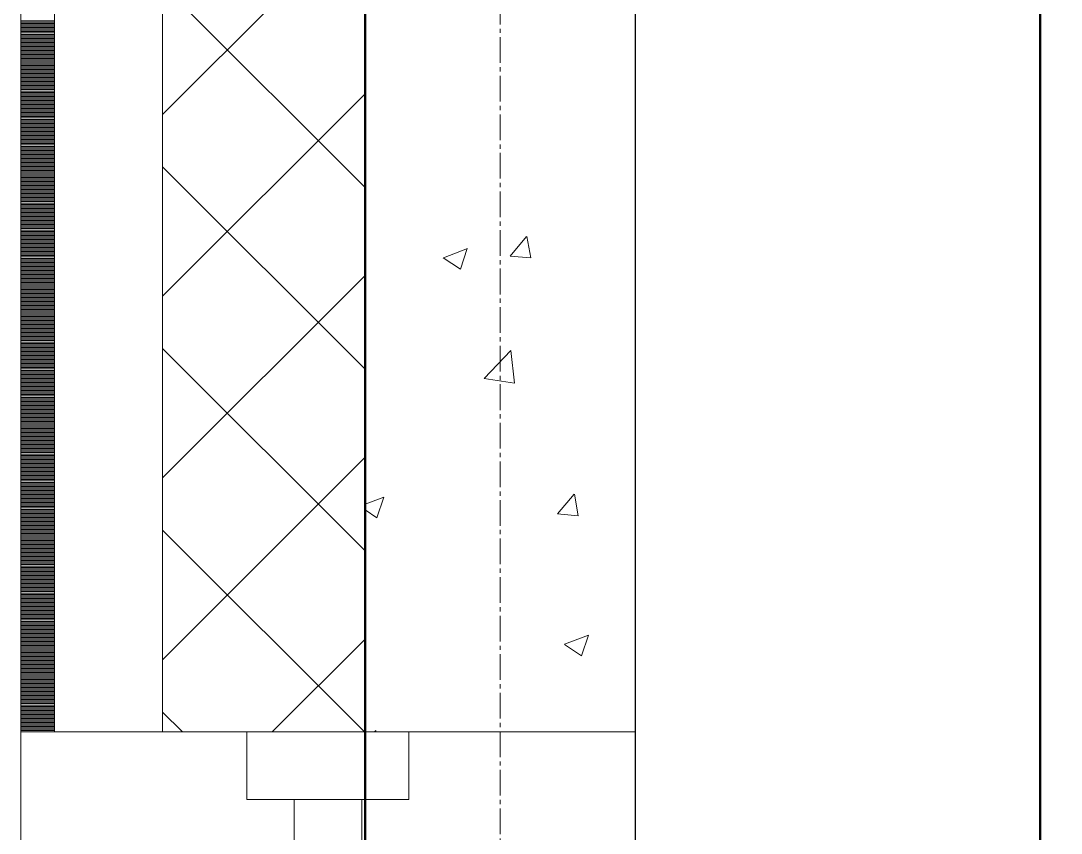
# Model space of a CAD drawing. Header units: millimetres. Extents: x -231292 to 573618, y -153144 to 564035.
# Drawn here: x 8528 to 9299, y -87020 to -86418 of the extents above; entities that cross this region are included whole.
import ezdxf

# ---------------------------------------------------------------- set-up
doc = ezdxf.new("R2010")
doc.units = ezdxf.units.MM
doc.linetypes.add('CENTER2', pattern=[28.575, 19.05, -3.175, 3.175, -3.175])
doc.layers.get('0').update_dxf_attribs({"color": 250})
for name, color, linetype, lineweight in [('A-Wall_Материал_Газоблок_Контур', 250, 'Continuous', 0), ('АР_Окна', 250, 'Continuous', 5), ('АР_Стены ПЕНОблок', 250, 'Continuous', 20), ('АР_Тонкая', 250, 'Continuous', 5), ('АР_Утеплитель', 250, 'Continuous', 0), ('АР_Штриховка', 250, 'Continuous', 0), ('РД_Оси_100', 250, 'Continuous', 0)]:
    doc.layers.add(name, color=color, linetype=linetype, lineweight=lineweight)
doc.layers.add('КР_Балки-0.5', color=60, linetype='Continuous', lineweight=50, plot=False)

# ---------------------------------------------------------------- blocks, each defined once
blk = doc.blocks.new('оси_рен')
at = {"layer": 'РД_Оси_100', "color": 251, "linetype": 'CENTER2', "true_color": 0x636466}
blk.add_line((1195652.916, 135558.25), (1195652.916, 223268.25), dxfattribs=at)

msp = doc.modelspace()

# ---------------------------------------------------------------- linework, layer by layer
at = {"lineweight": -3}
msp.add_lwpolyline([(21283.458, -80265.283), (8983.458, -80265.283), (8983.458, -98050.283), (21283.458, -98050.283)], close=True, dxfattribs=at)
at = {"layer": 'A-Wall_Материал_Газоблок_Контур', "color": 18, "linetype": 'Continuous', "lineweight": 0, "true_color": 0x000000}
for p, q in [((8528.458, -86945.283), (8528.458, -88445.283)), ((8983.458, -88445.283), (8983.458, -86945.283))]:
    msp.add_line(p, q, dxfattribs=at)
at = {"layer": 'АР_Окна', "color": 18, "linetype": 'Continuous', "lineweight": 5, "true_color": 0x000000}
for p, q in [((8528.458, -86945.283), (8528.458, -88445.283)), ((8983.458, -86945.283), (8983.458, -88445.283))]:
    msp.add_line(p, q, dxfattribs=at)
for points in [[(8815.958, -86995.283), (8815.958, -86945.283), (8695.958, -86945.283), (8695.958, -86995.283)], [(8730.958, -86995.283), (8780.958, -86995.283), (8780.958, -88395.283), (8730.958, -88395.283)]]:
    msp.add_lwpolyline(points, close=True, dxfattribs=at)
at = {"layer": 'АР_Стены ПЕНОблок', "color": 18, "linetype": 'Continuous', "lineweight": 20, "true_color": 0x000000}
for p, q in [((8783.458, -85745.283), (8783.458, -86945.283)), ((8983.458, -86945.283), (8983.458, -85745.283)), ((8783.458, -86945.283), (8983.458, -86945.283))]:
    msp.add_line(p, q, dxfattribs=at)
at = {"layer": 'АР_Тонкая', "color": 18, "linetype": 'Continuous', "lineweight": 5, "true_color": 0x000000}
for p, q in [((8528.458, -85745.283), (8528.458, -86945.283)), ((8553.458, -85745.283), (8553.458, -86945.283)), ((8553.458, -86945.283), (8553.458, -85745.283)), ((8633.458, -86945.283), (8633.458, -85745.283)), ((8528.458, -86945.283), (8553.458, -86945.283)), ((8553.458, -86945.283), (8633.458, -86945.283))]:
    msp.add_line(p, q, dxfattribs=at)
at = {"layer": 'АР_Утеплитель', "color": 18, "linetype": 'Continuous', "lineweight": 0, "true_color": 0x000000}
for p, q in [((8633.458, -85745.283), (8633.458, -86945.283)), ((8783.458, -86945.283), (8783.458, -85745.283)), ((8633.458, -86945.283), (8783.458, -86945.283))]:
    msp.add_line(p, q, dxfattribs=at)
at = {"layer": 'АР_Штриховка', "color": 18, "linetype": 'Continuous', "lineweight": 0, "true_color": 0x000000}
for p, q in [((8633.458, -86487.612), (8783.458, -86337.612)), ((8783.458, -86541.724), (8633.458, -86391.724)), ((8528.458, -86418.283), (8553.458, -86418.283)), ((8528.458, -86419.283), (8553.458, -86419.283)), ((8528.458, -86420.283), (8553.458, -86420.283)), ((8528.458, -86421.283), (8553.458, -86421.283)), ((8528.458, -86422.283), (8553.458, -86422.283)), ((8528.458, -86423.283), (8553.458, -86423.283)), ((8528.458, -86424.283), (8553.458, -86424.283)), ((8528.458, -86425.283), (8553.458, -86425.283)), ((8528.458, -86426.283), (8553.458, -86426.283)), ((8528.458, -86427.283), (8553.458, -86427.283)), ((8528.458, -86428.283), (8553.458, -86428.283)), ((8528.458, -86429.283), (8553.458, -86429.283)), ((8528.458, -86430.283), (8553.458, -86430.283)), ((8528.458, -86431.283), (8553.458, -86431.283)), ((8528.458, -86432.283), (8553.458, -86432.283)), ((8528.458, -86433.283), (8553.458, -86433.283)), ((8528.458, -86434.283), (8553.458, -86434.283)), ((8528.458, -86435.283), (8553.458, -86435.283)), ((8528.458, -86436.283), (8553.458, -86436.283)), ((8528.458, -86437.283), (8553.458, -86437.283)), ((8528.458, -86438.283), (8553.458, -86438.283)), ((8528.458, -86439.283), (8553.458, -86439.283)), ((8528.458, -86440.283), (8553.458, -86440.283)), ((8528.458, -86441.283), (8553.458, -86441.283)), ((8528.458, -86442.283), (8553.458, -86442.283)), ((8528.458, -86443.283), (8553.458, -86443.283)), ((8528.458, -86444.283), (8553.458, -86444.283)), ((8528.458, -86445.283), (8553.458, -86445.283)), ((8528.458, -86446.283), (8553.458, -86446.283)), ((8528.458, -86447.283), (8553.458, -86447.283)), ((8528.458, -86448.283), (8553.458, -86448.283)), ((8528.458, -86449.283), (8553.458, -86449.283)), ((8528.458, -86450.283), (8553.458, -86450.283)), ((8528.458, -86451.283), (8553.458, -86451.283)), ((8528.458, -86452.283), (8553.458, -86452.283)), ((8528.458, -86453.283), (8553.458, -86453.283)), ((8528.458, -86454.283), (8553.458, -86454.283)), ((8528.458, -86455.283), (8553.458, -86455.283)), ((8528.458, -86456.283), (8553.458, -86456.283)), ((8528.458, -86457.283), (8553.458, -86457.283)), ((8528.458, -86458.283), (8553.458, -86458.283)), ((8528.458, -86459.283), (8553.458, -86459.283)), ((8528.458, -86460.283), (8553.458, -86460.283)), ((8528.458, -86461.283), (8553.458, -86461.283)), ((8528.458, -86462.283), (8553.458, -86462.283)), ((8528.458, -86463.283), (8553.458, -86463.283)), ((8528.458, -86464.283), (8553.458, -86464.283)), ((8528.458, -86465.283), (8553.458, -86465.283)), ((8528.458, -86466.283), (8553.458, -86466.283)), ((8528.458, -86467.283), (8553.458, -86467.283)), ((8528.458, -86468.283), (8553.458, -86468.283)), ((8528.458, -86469.283), (8553.458, -86469.283)), ((8528.458, -86470.283), (8553.458, -86470.283)), ((8528.458, -86471.283), (8553.458, -86471.283)), ((8528.458, -86472.283), (8553.458, -86472.283)), ((8528.458, -86473.283), (8553.458, -86473.283)), ((8528.458, -86474.283), (8553.458, -86474.283)), ((8528.458, -86475.283), (8553.458, -86475.283)), ((8633.458, -86622.316), (8783.458, -86472.316)), ((8528.458, -86476.283), (8553.458, -86476.283)), ((8528.458, -86477.283), (8553.458, -86477.283)), ((8528.458, -86478.283), (8553.458, -86478.283)), ((8528.458, -86479.283), (8553.458, -86479.283)), ((8528.458, -86480.283), (8553.458, -86480.283)), ((8528.458, -86481.283), (8553.458, -86481.283)), ((8528.458, -86482.283), (8553.458, -86482.283)), ((8528.458, -86483.283), (8553.458, -86483.283)), ((8528.458, -86484.283), (8553.458, -86484.283)), ((8528.458, -86485.283), (8553.458, -86485.283)), ((8528.458, -86486.283), (8553.458, -86486.283)), ((8528.458, -86487.283), (8553.458, -86487.283)), ((8528.458, -86488.283), (8553.458, -86488.283)), ((8528.458, -86489.283), (8553.458, -86489.283)), ((8528.458, -86490.283), (8553.458, -86490.283)), ((8528.458, -86491.283), (8553.458, -86491.283)), ((8528.458, -86492.283), (8553.458, -86492.283)), ((8528.458, -86493.283), (8553.458, -86493.283)), ((8528.458, -86494.283), (8553.458, -86494.283)), ((8528.458, -86495.283), (8553.458, -86495.283)), ((8528.458, -86496.283), (8553.458, -86496.283)), ((8528.458, -86497.283), (8553.458, -86497.283)), ((8528.458, -86498.283), (8553.458, -86498.283)), ((8528.458, -86499.283), (8553.458, -86499.283)), ((8528.458, -86500.283), (8553.458, -86500.283)), ((8528.458, -86501.283), (8553.458, -86501.283)), ((8528.458, -86502.283), (8553.458, -86502.283)), ((8528.458, -86503.283), (8553.458, -86503.283)), ((8528.458, -86504.283), (8553.458, -86504.283)), ((8528.458, -86505.283), (8553.458, -86505.283)), ((8528.458, -86506.283), (8553.458, -86506.283)), ((8528.458, -86507.283), (8553.458, -86507.283)), ((8528.458, -86508.283), (8553.458, -86508.283)), ((8528.458, -86509.283), (8553.458, -86509.283)), ((8528.458, -86510.283), (8553.458, -86510.283)), ((8528.458, -86511.283), (8553.458, -86511.283)), ((8528.458, -86512.283), (8553.458, -86512.283)), ((8528.458, -86513.283), (8553.458, -86513.283)), ((8528.458, -86514.283), (8553.458, -86514.283)), ((8528.458, -86515.283), (8553.458, -86515.283)), ((8528.458, -86516.283), (8553.458, -86516.283)), ((8528.458, -86517.283), (8553.458, -86517.283)), ((8528.458, -86518.283), (8553.458, -86518.283)), ((8528.458, -86519.283), (8553.458, -86519.283)), ((8528.458, -86520.283), (8553.458, -86520.283)), ((8528.458, -86521.283), (8553.458, -86521.283)), ((8528.458, -86522.283), (8553.458, -86522.283)), ((8528.458, -86523.283), (8553.458, -86523.283)), ((8528.458, -86524.283), (8553.458, -86524.283)), ((8528.458, -86525.283), (8553.458, -86525.283)), ((8528.458, -86526.283), (8553.458, -86526.283)), ((8528.458, -86527.283), (8553.458, -86527.283)), ((8528.458, -86528.283), (8553.458, -86528.283)), ((8528.458, -86529.283), (8553.458, -86529.283)), ((8783.458, -86676.428), (8633.458, -86526.428)), ((8528.458, -86530.283), (8553.458, -86530.283)), ((8528.458, -86531.283), (8553.458, -86531.283)), ((8528.458, -86532.283), (8553.458, -86532.283)), ((8528.458, -86533.283), (8553.458, -86533.283)), ((8528.458, -86534.283), (8553.458, -86534.283)), ((8528.458, -86535.283), (8553.458, -86535.283)), ((8528.458, -86536.283), (8553.458, -86536.283)), ((8528.458, -86537.283), (8553.458, -86537.283)), ((8528.458, -86538.283), (8553.458, -86538.283)), ((8528.458, -86539.283), (8553.458, -86539.283)), ((8528.458, -86540.283), (8553.458, -86540.283)), ((8528.458, -86541.283), (8553.458, -86541.283)), ((8528.458, -86542.283), (8553.458, -86542.283)), ((8528.458, -86543.283), (8553.458, -86543.283)), ((8528.458, -86544.283), (8553.458, -86544.283)), ((8528.458, -86545.283), (8553.458, -86545.283)), ((8528.458, -86546.283), (8553.458, -86546.283)), ((8528.458, -86547.283), (8553.458, -86547.283)), ((8528.458, -86548.283), (8553.458, -86548.283)), ((8528.458, -86549.283), (8553.458, -86549.283)), ((8528.458, -86550.283), (8553.458, -86550.283)), ((8528.458, -86551.283), (8553.458, -86551.283)), ((8528.458, -86552.283), (8553.458, -86552.283)), ((8528.458, -86553.283), (8553.458, -86553.283)), ((8528.458, -86554.283), (8553.458, -86554.283)), ((8528.458, -86555.283), (8553.458, -86555.283)), ((8528.458, -86556.283), (8553.458, -86556.283)), ((8528.458, -86557.283), (8553.458, -86557.283)), ((8528.458, -86558.283), (8553.458, -86558.283)), ((8528.458, -86559.283), (8553.458, -86559.283)), ((8528.458, -86560.283), (8553.458, -86560.283)), ((8528.458, -86561.283), (8553.458, -86561.283)), ((8528.458, -86562.283), (8553.458, -86562.283)), ((8528.458, -86563.283), (8553.458, -86563.283)), ((8528.458, -86564.283), (8553.458, -86564.283)), ((8528.458, -86565.283), (8553.458, -86565.283)), ((8528.458, -86566.283), (8553.458, -86566.283)), ((8528.458, -86567.283), (8553.458, -86567.283)), ((8528.458, -86568.283), (8553.458, -86568.283)), ((8528.458, -86569.283), (8553.458, -86569.283)), ((8528.458, -86570.283), (8553.458, -86570.283)), ((8528.458, -86571.283), (8553.458, -86571.283)), ((8528.458, -86572.283), (8553.458, -86572.283)), ((8528.458, -86573.283), (8553.458, -86573.283)), ((8528.458, -86574.283), (8553.458, -86574.283)), ((8528.458, -86575.283), (8553.458, -86575.283)), ((8528.458, -86576.283), (8553.458, -86576.283)), ((8528.458, -86577.283), (8553.458, -86577.283)), ((8528.458, -86578.283), (8553.458, -86578.283)), ((8528.458, -86579.283), (8553.458, -86579.283)), ((8528.458, -86580.283), (8553.458, -86580.283)), ((8528.458, -86581.283), (8553.458, -86581.283)), ((8528.458, -86582.283), (8553.458, -86582.283)), ((8528.458, -86583.283), (8553.458, -86583.283)), ((8890.763, -86592.623), (8903.008, -86578.03)), ((8906.126, -86593.918), (8903.189, -86577.997)), ((8528.458, -86584.283), (8553.458, -86584.283)), ((8528.458, -86585.283), (8553.458, -86585.283)), ((8528.458, -86586.283), (8553.458, -86586.283)), ((8528.458, -86587.283), (8553.458, -86587.283)), ((8528.458, -86588.283), (8553.458, -86588.283)), ((8528.458, -86589.283), (8553.458, -86589.283)), ((8528.458, -86590.283), (8553.458, -86590.283)), ((8528.458, -86591.283), (8553.458, -86591.283)), ((8841.388, -86593.833), (8859.173, -86587.006)), ((8854.007, -86602.407), (8859.158, -86587.058)), ((8528.458, -86592.283), (8553.458, -86592.283)), ((8528.458, -86593.283), (8553.458, -86593.283)), ((8528.458, -86594.283), (8553.458, -86594.283)), ((8528.458, -86595.283), (8553.458, -86595.283)), ((8528.458, -86596.283), (8553.458, -86596.283)), ((8528.458, -86597.283), (8553.458, -86597.283)), ((8528.458, -86598.283), (8553.458, -86598.283)), ((8528.458, -86599.283), (8553.458, -86599.283)), ((8841.366, -86593.882), (8854, -86602.404)), ((8890.763, -86592.623), (8905.945, -86593.952)), ((8528.458, -86600.283), (8553.458, -86600.283)), ((8528.458, -86601.283), (8553.458, -86601.283)), ((8528.458, -86602.283), (8553.458, -86602.283)), ((8528.458, -86603.283), (8553.458, -86603.283)), ((8528.458, -86604.283), (8553.458, -86604.283)), ((8528.458, -86605.283), (8553.458, -86605.283)), ((8528.458, -86606.283), (8553.458, -86606.283)), ((8633.458, -86757.02), (8783.458, -86607.02)), ((8528.458, -86607.283), (8553.458, -86607.283)), ((8528.458, -86608.283), (8553.458, -86608.283)), ((8528.458, -86609.283), (8553.458, -86609.283)), ((8528.458, -86610.283), (8553.458, -86610.283)), ((8528.458, -86611.283), (8553.458, -86611.283)), ((8528.458, -86612.283), (8553.458, -86612.283)), ((8528.458, -86613.283), (8553.458, -86613.283)), ((8528.458, -86614.283), (8553.458, -86614.283)), ((8528.458, -86615.283), (8553.458, -86615.283)), ((8528.458, -86616.283), (8553.458, -86616.283)), ((8528.458, -86617.283), (8553.458, -86617.283)), ((8528.458, -86618.283), (8553.458, -86618.283)), ((8528.458, -86619.283), (8553.458, -86619.283)), ((8528.458, -86620.283), (8553.458, -86620.283)), ((8528.458, -86621.283), (8553.458, -86621.283)), ((8528.458, -86622.283), (8553.458, -86622.283)), ((8528.458, -86623.283), (8553.458, -86623.283)), ((8528.458, -86624.283), (8553.458, -86624.283)), ((8528.458, -86625.283), (8553.458, -86625.283)), ((8528.458, -86626.283), (8553.458, -86626.283)), ((8528.458, -86627.283), (8553.458, -86627.283)), ((8528.458, -86628.283), (8553.458, -86628.283)), ((8528.458, -86629.283), (8553.458, -86629.283)), ((8528.458, -86630.283), (8553.458, -86630.283)), ((8528.458, -86631.283), (8553.458, -86631.283)), ((8528.458, -86632.283), (8553.458, -86632.283)), ((8528.458, -86633.283), (8553.458, -86633.283)), ((8528.458, -86634.283), (8553.458, -86634.283)), ((8528.458, -86635.283), (8553.458, -86635.283)), ((8528.458, -86636.283), (8553.458, -86636.283)), ((8528.458, -86637.283), (8553.458, -86637.283)), ((8528.458, -86638.283), (8553.458, -86638.283)), ((8528.458, -86639.283), (8553.458, -86639.283)), ((8528.458, -86640.283), (8553.458, -86640.283)), ((8528.458, -86641.283), (8553.458, -86641.283)), ((8528.458, -86642.283), (8553.458, -86642.283)), ((8528.458, -86643.283), (8553.458, -86643.283)), ((8528.458, -86644.283), (8553.458, -86644.283)), ((8528.458, -86645.283), (8553.458, -86645.283)), ((8528.458, -86646.283), (8553.458, -86646.283)), ((8528.458, -86647.283), (8553.458, -86647.283)), ((8528.458, -86648.283), (8553.458, -86648.283)), ((8528.458, -86649.283), (8553.458, -86649.283)), ((8528.458, -86650.283), (8553.458, -86650.283)), ((8528.458, -86651.283), (8553.458, -86651.283)), ((8528.458, -86652.283), (8553.458, -86652.283)), ((8528.458, -86653.283), (8553.458, -86653.283)), ((8528.458, -86654.283), (8553.458, -86654.283)), ((8528.458, -86655.283), (8553.458, -86655.283)), ((8528.458, -86656.283), (8553.458, -86656.283)), ((8528.458, -86657.283), (8553.458, -86657.283)), ((8528.458, -86658.283), (8553.458, -86658.283)), ((8528.458, -86659.283), (8553.458, -86659.283)), ((8528.458, -86660.283), (8553.458, -86660.283)), ((8528.458, -86661.283), (8553.458, -86661.283)), ((8528.458, -86662.283), (8553.458, -86662.283)), ((8528.458, -86663.283), (8553.458, -86663.283)), ((8528.458, -86664.283), (8553.458, -86664.283)), ((8528.458, -86665.283), (8553.458, -86665.283)), ((8528.458, -86666.283), (8553.458, -86666.283)), ((8528.458, -86667.283), (8553.458, -86667.283)), ((8528.458, -86668.283), (8553.458, -86668.283)), ((8783.458, -86811.131), (8633.458, -86661.131)), ((8871.541, -86683.271), (8891.325, -86662.652)), ((8894.178, -86686.769), (8891.371, -86662.647)), ((8528.458, -86669.283), (8553.458, -86669.283)), ((8528.458, -86670.283), (8553.458, -86670.283)), ((8528.458, -86671.283), (8553.458, -86671.283)), ((8528.458, -86672.283), (8553.458, -86672.283)), ((8528.458, -86673.283), (8553.458, -86673.283)), ((8528.458, -86674.283), (8553.458, -86674.283)), ((8528.458, -86675.283), (8553.458, -86675.283)), ((8528.458, -86676.283), (8553.458, -86676.283)), ((8528.458, -86677.283), (8553.458, -86677.283)), ((8528.458, -86678.283), (8553.458, -86678.283)), ((8528.458, -86679.283), (8553.458, -86679.283)), ((8528.458, -86680.283), (8553.458, -86680.283)), ((8528.458, -86681.283), (8553.458, -86681.283)), ((8528.458, -86682.283), (8553.458, -86682.283)), ((8528.458, -86683.283), (8553.458, -86683.283)), ((8871.576, -86683.344), (8894.166, -86686.848)), ((8528.458, -86684.283), (8553.458, -86684.283)), ((8528.458, -86685.283), (8553.458, -86685.283)), ((8528.458, -86686.283), (8553.458, -86686.283)), ((8528.458, -86687.283), (8553.458, -86687.283)), ((8528.458, -86688.283), (8553.458, -86688.283)), ((8528.458, -86689.283), (8553.458, -86689.283)), ((8528.458, -86690.283), (8553.458, -86690.283)), ((8528.458, -86691.283), (8553.458, -86691.283)), ((8528.458, -86692.283), (8553.458, -86692.283)), ((8528.458, -86693.283), (8553.458, -86693.283)), ((8528.458, -86694.283), (8553.458, -86694.283)), ((8528.458, -86695.283), (8553.458, -86695.283)), ((8528.458, -86696.283), (8553.458, -86696.283)), ((8528.458, -86697.283), (8553.458, -86697.283)), ((8528.458, -86698.283), (8553.458, -86698.283)), ((8528.458, -86699.283), (8553.458, -86699.283)), ((8528.458, -86700.283), (8553.458, -86700.283)), ((8528.458, -86701.283), (8553.458, -86701.283)), ((8528.458, -86702.283), (8553.458, -86702.283)), ((8528.458, -86703.283), (8553.458, -86703.283)), ((8528.458, -86704.283), (8553.458, -86704.283)), ((8528.458, -86705.283), (8553.458, -86705.283)), ((8528.458, -86706.283), (8553.458, -86706.283)), ((8528.458, -86707.283), (8553.458, -86707.283)), ((8528.458, -86708.283), (8553.458, -86708.283)), ((8528.458, -86709.283), (8553.458, -86709.283)), ((8528.458, -86710.283), (8553.458, -86710.283)), ((8528.458, -86711.283), (8553.458, -86711.283)), ((8528.458, -86712.283), (8553.458, -86712.283)), ((8528.458, -86713.283), (8553.458, -86713.283)), ((8528.458, -86714.283), (8553.458, -86714.283)), ((8528.458, -86715.283), (8553.458, -86715.283)), ((8528.458, -86716.283), (8553.458, -86716.283)), ((8528.458, -86717.283), (8553.458, -86717.283)), ((8528.458, -86718.283), (8553.458, -86718.283)), ((8528.458, -86719.283), (8553.458, -86719.283)), ((8528.458, -86720.283), (8553.458, -86720.283)), ((8528.458, -86721.283), (8553.458, -86721.283)), ((8528.458, -86722.283), (8553.458, -86722.283)), ((8528.458, -86723.283), (8553.458, -86723.283)), ((8528.458, -86724.283), (8553.458, -86724.283)), ((8528.458, -86725.283), (8553.458, -86725.283)), ((8528.458, -86726.283), (8553.458, -86726.283)), ((8528.458, -86727.283), (8553.458, -86727.283)), ((8528.458, -86728.283), (8553.458, -86728.283)), ((8528.458, -86729.283), (8553.458, -86729.283)), ((8528.458, -86730.283), (8553.458, -86730.283)), ((8528.458, -86731.283), (8553.458, -86731.283)), ((8528.458, -86732.283), (8553.458, -86732.283)), ((8528.458, -86733.283), (8553.458, -86733.283)), ((8528.458, -86734.283), (8553.458, -86734.283)), ((8528.458, -86735.283), (8553.458, -86735.283)), ((8528.458, -86736.283), (8553.458, -86736.283)), ((8528.458, -86737.283), (8553.458, -86737.283)), ((8528.458, -86738.283), (8553.458, -86738.283)), ((8528.458, -86739.283), (8553.458, -86739.283)), ((8528.458, -86740.283), (8553.458, -86740.283)), ((8528.458, -86741.283), (8553.458, -86741.283)), ((8528.458, -86742.283), (8553.458, -86742.283)), ((8528.458, -86743.283), (8553.458, -86743.283)), ((8528.458, -86744.283), (8553.458, -86744.283)), ((8528.458, -86745.283), (8553.458, -86745.283)), ((8633.458, -86891.724), (8783.458, -86741.724)), ((8528.458, -86746.283), (8553.458, -86746.283)), ((8528.458, -86747.283), (8553.458, -86747.283)), ((8528.458, -86748.283), (8553.458, -86748.283)), ((8528.458, -86749.283), (8553.458, -86749.283)), ((8528.458, -86750.283), (8553.458, -86750.283)), ((8528.458, -86751.283), (8553.458, -86751.283)), ((8528.458, -86752.283), (8553.458, -86752.283)), ((8528.458, -86753.283), (8553.458, -86753.283)), ((8528.458, -86754.283), (8553.458, -86754.283)), ((8528.458, -86755.283), (8553.458, -86755.283)), ((8528.458, -86756.283), (8553.458, -86756.283)), ((8528.458, -86757.283), (8553.458, -86757.283)), ((8528.458, -86758.283), (8553.458, -86758.283)), ((8528.458, -86759.283), (8553.458, -86759.283)), ((8528.458, -86760.283), (8553.458, -86760.283)), ((8528.458, -86761.283), (8553.458, -86761.283)), ((8528.458, -86762.283), (8553.458, -86762.283)), ((8528.458, -86763.283), (8553.458, -86763.283)), ((8528.458, -86764.283), (8553.458, -86764.283)), ((8528.458, -86765.283), (8553.458, -86765.283)), ((8528.458, -86766.283), (8553.458, -86766.283)), ((8528.458, -86767.283), (8553.458, -86767.283)), ((8528.458, -86768.283), (8553.458, -86768.283)), ((8528.458, -86769.283), (8553.458, -86769.283)), ((8528.458, -86770.283), (8553.458, -86770.283)), ((8528.458, -86771.283), (8553.458, -86771.283)), ((8528.458, -86772.283), (8553.458, -86772.283)), ((8528.458, -86773.283), (8553.458, -86773.283)), ((8528.458, -86774.283), (8553.458, -86774.283)), ((8528.458, -86775.283), (8553.458, -86775.283)), ((8528.458, -86776.283), (8553.458, -86776.283)), ((8783.458, -86776.535), (8797.371, -86771.195)), ((8792.205, -86786.595), (8797.356, -86771.246)), ((8926.007, -86783.68), (8938.252, -86769.087)), ((8941.369, -86784.975), (8938.432, -86769.054)), ((8528.458, -86777.283), (8553.458, -86777.283)), ((8528.458, -86778.283), (8553.458, -86778.283)), ((8528.458, -86779.283), (8553.458, -86779.283)), ((8528.458, -86780.283), (8553.458, -86780.283)), ((8528.458, -86781.283), (8553.458, -86781.283)), ((8528.458, -86782.283), (8553.458, -86782.283)), ((8528.458, -86783.283), (8553.458, -86783.283)), ((8528.458, -86784.283), (8553.458, -86784.283)), ((8783.458, -86780.697), (8792.198, -86786.592)), ((8926.007, -86783.68), (8941.189, -86785.009)), ((8528.458, -86785.283), (8553.458, -86785.283)), ((8528.458, -86786.283), (8553.458, -86786.283)), ((8528.458, -86787.283), (8553.458, -86787.283)), ((8528.458, -86788.283), (8553.458, -86788.283)), ((8528.458, -86789.283), (8553.458, -86789.283)), ((8528.458, -86790.283), (8553.458, -86790.283)), ((8528.458, -86791.283), (8553.458, -86791.283)), ((8528.458, -86792.283), (8553.458, -86792.283)), ((8528.458, -86793.283), (8553.458, -86793.283)), ((8528.458, -86794.283), (8553.458, -86794.283)), ((8528.458, -86795.283), (8553.458, -86795.283)), ((8528.458, -86796.283), (8553.458, -86796.283)), ((8528.458, -86797.283), (8553.458, -86797.283)), ((8528.458, -86798.283), (8553.458, -86798.283)), ((8528.458, -86799.283), (8553.458, -86799.283)), ((8782.906, -86945.283), (8633.458, -86795.835)), ((8528.458, -86800.283), (8553.458, -86800.283)), ((8528.458, -86801.283), (8553.458, -86801.283)), ((8528.458, -86802.283), (8553.458, -86802.283)), ((8528.458, -86803.283), (8553.458, -86803.283)), ((8528.458, -86804.283), (8553.458, -86804.283)), ((8528.458, -86805.283), (8553.458, -86805.283)), ((8528.458, -86806.283), (8553.458, -86806.283)), ((8528.458, -86807.283), (8553.458, -86807.283)), ((8528.458, -86808.283), (8553.458, -86808.283)), ((8528.458, -86809.283), (8553.458, -86809.283)), ((8528.458, -86810.283), (8553.458, -86810.283)), ((8528.458, -86811.283), (8553.458, -86811.283)), ((8528.458, -86812.283), (8553.458, -86812.283)), ((8528.458, -86813.283), (8553.458, -86813.283)), ((8528.458, -86814.283), (8553.458, -86814.283)), ((8528.458, -86815.283), (8553.458, -86815.283)), ((8528.458, -86816.283), (8553.458, -86816.283)), ((8528.458, -86817.283), (8553.458, -86817.283)), ((8528.458, -86818.283), (8553.458, -86818.283)), ((8528.458, -86819.283), (8553.458, -86819.283)), ((8528.458, -86820.283), (8553.458, -86820.283)), ((8528.458, -86821.283), (8553.458, -86821.283)), ((8528.458, -86822.283), (8553.458, -86822.283)), ((8528.458, -86823.283), (8553.458, -86823.283)), ((8528.458, -86824.283), (8553.458, -86824.283)), ((8528.458, -86825.283), (8553.458, -86825.283)), ((8528.458, -86826.283), (8553.458, -86826.283)), ((8528.458, -86827.283), (8553.458, -86827.283)), ((8528.458, -86828.283), (8553.458, -86828.283)), ((8528.458, -86829.283), (8553.458, -86829.283)), ((8528.458, -86830.283), (8553.458, -86830.283)), ((8528.458, -86831.283), (8553.458, -86831.283)), ((8528.458, -86832.283), (8553.458, -86832.283)), ((8528.458, -86833.283), (8553.458, -86833.283)), ((8528.458, -86834.283), (8553.458, -86834.283)), ((8528.458, -86835.283), (8553.458, -86835.283)), ((8528.458, -86836.283), (8553.458, -86836.283)), ((8528.458, -86837.283), (8553.458, -86837.283)), ((8528.458, -86838.283), (8553.458, -86838.283)), ((8528.458, -86839.283), (8553.458, -86839.283)), ((8528.458, -86840.283), (8553.458, -86840.283)), ((8528.458, -86841.283), (8553.458, -86841.283)), ((8528.458, -86842.283), (8553.458, -86842.283)), ((8528.458, -86843.283), (8553.458, -86843.283)), ((8528.458, -86844.283), (8553.458, -86844.283)), ((8528.458, -86845.283), (8553.458, -86845.283)), ((8528.458, -86846.283), (8553.458, -86846.283)), ((8528.458, -86847.283), (8553.458, -86847.283)), ((8528.458, -86848.283), (8553.458, -86848.283)), ((8528.458, -86849.283), (8553.458, -86849.283)), ((8528.458, -86850.283), (8553.458, -86850.283)), ((8528.458, -86851.283), (8553.458, -86851.283)), ((8528.458, -86852.283), (8553.458, -86852.283)), ((8528.458, -86853.283), (8553.458, -86853.283)), ((8528.458, -86854.283), (8553.458, -86854.283)), ((8528.458, -86855.283), (8553.458, -86855.283)), ((8528.458, -86856.283), (8553.458, -86856.283)), ((8528.458, -86857.283), (8553.458, -86857.283)), ((8528.458, -86858.283), (8553.458, -86858.283)), ((8528.458, -86859.283), (8553.458, -86859.283)), ((8528.458, -86860.283), (8553.458, -86860.283)), ((8528.458, -86861.283), (8553.458, -86861.283)), ((8528.458, -86862.283), (8553.458, -86862.283)), ((8528.458, -86863.283), (8553.458, -86863.283)), ((8528.458, -86864.283), (8553.458, -86864.283)), ((8528.458, -86865.283), (8553.458, -86865.283)), ((8528.458, -86866.283), (8553.458, -86866.283)), ((8528.458, -86867.283), (8553.458, -86867.283)), ((8528.458, -86868.283), (8553.458, -86868.283)), ((8528.458, -86869.283), (8553.458, -86869.283)), ((8528.458, -86870.283), (8553.458, -86870.283)), ((8528.458, -86871.283), (8553.458, -86871.283)), ((8528.458, -86872.283), (8553.458, -86872.283)), ((8528.458, -86873.283), (8553.458, -86873.283)), ((8528.458, -86874.283), (8553.458, -86874.283)), ((8528.458, -86875.283), (8553.458, -86875.283)), ((8528.458, -86876.283), (8553.458, -86876.283)), ((8714.603, -86945.283), (8783.458, -86876.428)), ((8931.2, -86880.287), (8948.985, -86873.46)), ((8943.82, -86888.86), (8948.97, -86873.511)), ((8528.458, -86877.283), (8553.458, -86877.283)), ((8528.458, -86878.283), (8553.458, -86878.283)), ((8528.458, -86879.283), (8553.458, -86879.283)), ((8528.458, -86880.283), (8553.458, -86880.283)), ((8528.458, -86881.283), (8553.458, -86881.283)), ((8528.458, -86882.283), (8553.458, -86882.283)), ((8528.458, -86883.283), (8553.458, -86883.283)), ((8528.458, -86884.283), (8553.458, -86884.283)), ((8931.178, -86880.335), (8943.813, -86888.857)), ((8528.458, -86885.283), (8553.458, -86885.283)), ((8528.458, -86886.283), (8553.458, -86886.283)), ((8528.458, -86887.283), (8553.458, -86887.283)), ((8528.458, -86888.283), (8553.458, -86888.283)), ((8528.458, -86889.283), (8553.458, -86889.283)), ((8528.458, -86890.283), (8553.458, -86890.283)), ((8528.458, -86891.283), (8553.458, -86891.283)), ((8528.458, -86892.283), (8553.458, -86892.283)), ((8528.458, -86893.283), (8553.458, -86893.283)), ((8528.458, -86894.283), (8553.458, -86894.283)), ((8528.458, -86895.283), (8553.458, -86895.283)), ((8528.458, -86896.283), (8553.458, -86896.283)), ((8528.458, -86897.283), (8553.458, -86897.283)), ((8528.458, -86898.283), (8553.458, -86898.283)), ((8528.458, -86899.283), (8553.458, -86899.283)), ((8528.458, -86900.283), (8553.458, -86900.283)), ((8528.458, -86901.283), (8553.458, -86901.283)), ((8528.458, -86902.283), (8553.458, -86902.283)), ((8528.458, -86903.283), (8553.458, -86903.283)), ((8528.458, -86904.283), (8553.458, -86904.283)), ((8528.458, -86905.283), (8553.458, -86905.283)), ((8528.458, -86906.283), (8553.458, -86906.283)), ((8528.458, -86907.283), (8553.458, -86907.283)), ((8528.458, -86908.283), (8553.458, -86908.283)), ((8528.458, -86909.283), (8553.458, -86909.283)), ((8528.458, -86910.283), (8553.458, -86910.283)), ((8528.458, -86911.283), (8553.458, -86911.283)), ((8528.458, -86912.283), (8553.458, -86912.283)), ((8528.458, -86913.283), (8553.458, -86913.283)), ((8528.458, -86914.283), (8553.458, -86914.283)), ((8528.458, -86915.283), (8553.458, -86915.283)), ((8528.458, -86916.283), (8553.458, -86916.283)), ((8528.458, -86917.283), (8553.458, -86917.283)), ((8528.458, -86918.283), (8553.458, -86918.283)), ((8528.458, -86919.283), (8553.458, -86919.283)), ((8528.458, -86920.283), (8553.458, -86920.283)), ((8528.458, -86921.283), (8553.458, -86921.283)), ((8528.458, -86922.283), (8553.458, -86922.283)), ((8528.458, -86923.283), (8553.458, -86923.283)), ((8528.458, -86924.283), (8553.458, -86924.283)), ((8528.458, -86925.283), (8553.458, -86925.283)), ((8528.458, -86926.283), (8553.458, -86926.283)), ((8528.458, -86927.283), (8553.458, -86927.283)), ((8528.458, -86928.283), (8553.458, -86928.283)), ((8528.458, -86929.283), (8553.458, -86929.283)), ((8528.458, -86930.283), (8553.458, -86930.283)), ((8648.202, -86945.283), (8633.458, -86930.539)), ((8528.458, -86931.283), (8553.458, -86931.283)), ((8528.458, -86932.283), (8553.458, -86932.283)), ((8528.458, -86933.283), (8553.458, -86933.283)), ((8528.458, -86934.283), (8553.458, -86934.283)), ((8528.458, -86935.283), (8553.458, -86935.283)), ((8528.458, -86936.283), (8553.458, -86936.283)), ((8528.458, -86937.283), (8553.458, -86937.283)), ((8528.458, -86938.283), (8553.458, -86938.283)), ((8528.458, -86939.283), (8553.458, -86939.283)), ((8528.458, -86940.283), (8553.458, -86940.283)), ((8528.458, -86941.283), (8553.458, -86941.283)), ((8528.458, -86942.283), (8553.458, -86942.283)), ((8528.458, -86943.283), (8553.458, -86943.283)), ((8528.458, -86944.283), (8553.458, -86944.283)), ((8528.458, -86945.283), (8553.458, -86945.283)), ((8790.406, -86945.283), (8791.311, -86944.204)), ((8791.696, -86945.283), (8791.491, -86944.172))]:
    msp.add_line(p, q, dxfattribs=at)
at = {"layer": 'КР_Балки-0.5', "color": 18, "ltscale": 200, "true_color": 0x000000}
for p, q in [((8783.458, -98050.283), (8783.458, -71545.283)), ((8783.458, -98050.283), (8783.458, -71545.283)), ((9283.458, -71545.283), (9283.458, -98050.283)), ((9283.458, -71545.283), (9283.458, -98050.283))]:
    msp.add_line(p, q, dxfattribs=at)

# ---------------------------------------------------------------- block references
at = {"rotation": 359.999868838025}
msp.add_blockref('оси_рен', (-1186769.82, -284755.728), dxfattribs=at)

doc.saveas('drawing.dxf')
